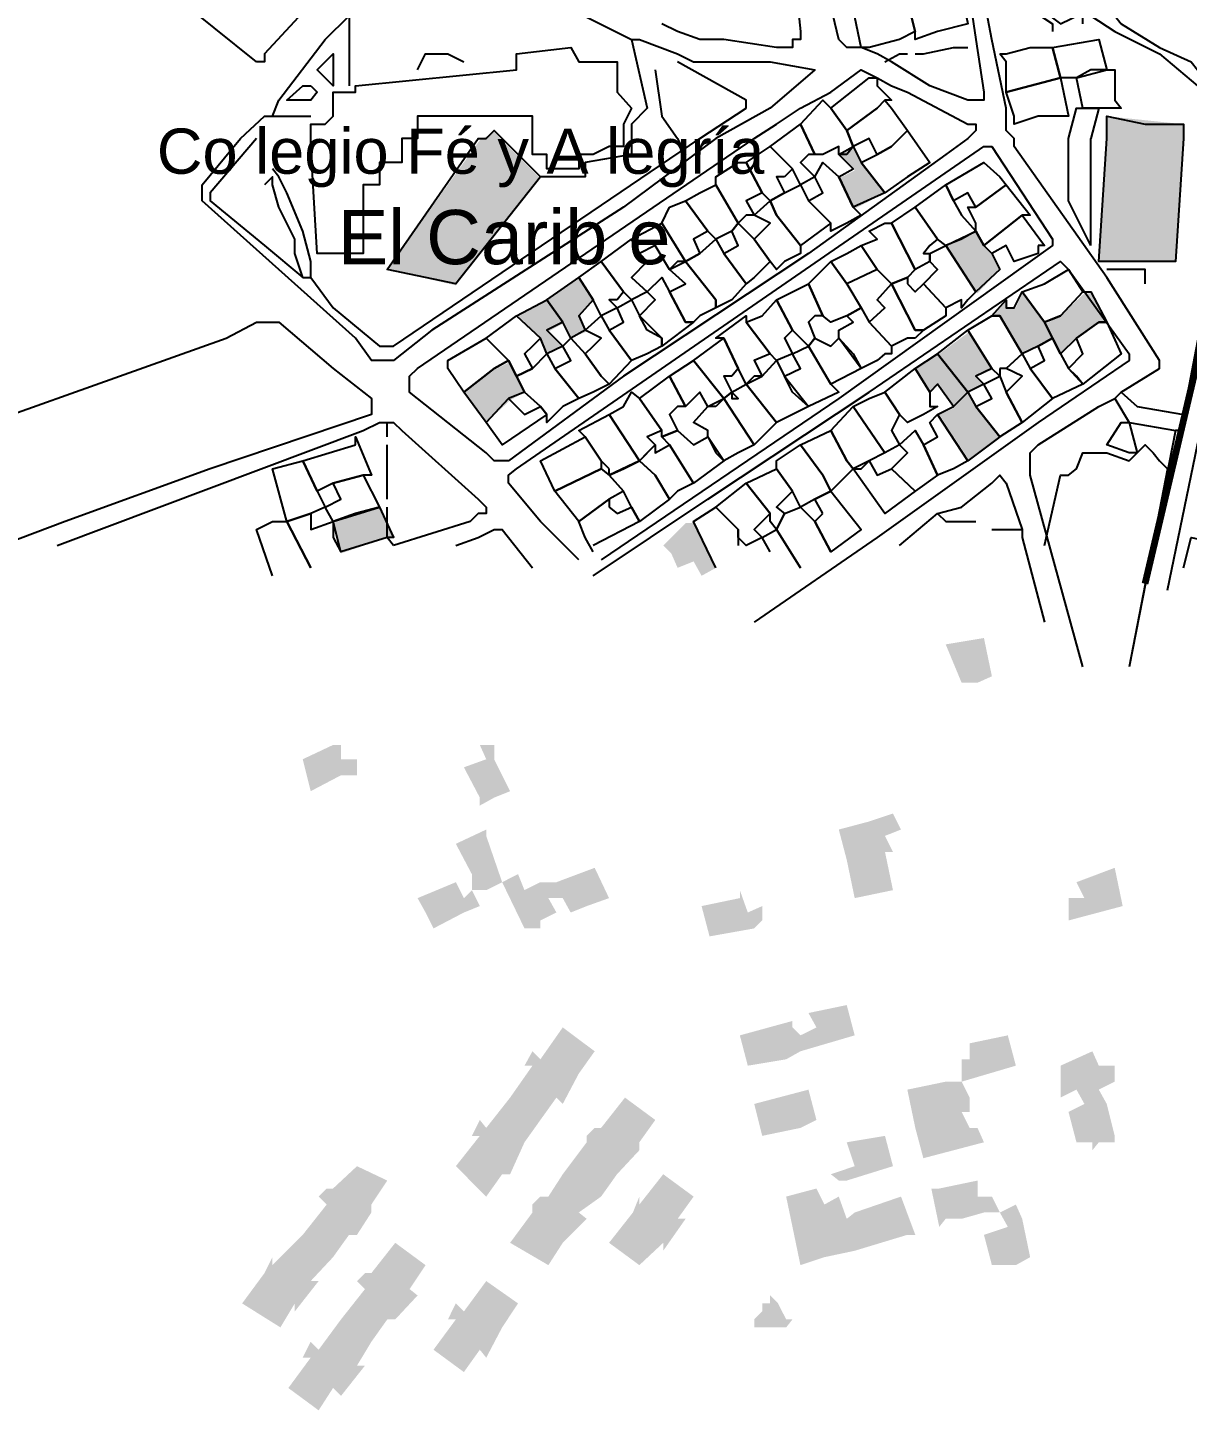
# Model space of a CAD drawing. Header units: millimetres. Extents: x -3588 to 75209, y -3737 to 38254.
# Drawn here: x 3410.2 to 3615.4, y 19873.6 to 20118.2 of the extents above; entities that cross this region are included whole.
import ezdxf

# ---------------------------------------------------------------- set-up
doc = ezdxf.new("R2010")
doc.units = ezdxf.units.MM
for name, color, linetype in [('H', 250, 'Continuous'), ('P', 253, 'Continuous'), ('T', 7, 'Continuous')]:
    doc.layers.add(name, color=color, linetype=linetype)

msp = doc.modelspace()

# ---------------------------------------------------------------- hatches: boundary and pattern name
at = {"layer": 'H', "linetype": 'Continuous'}
for points in [[(3601.145, 20102.531), (3614.7, 20101.123), (3614.7, 20098.29), (3613.291, 20076.845), (3599.736, 20076.845), (3601.145, 20098.29), (3601.145, 20102.531), (3601.145, 20102.531)], [(3490.207, 20098.29), (3492.751, 20099.715), (3494.16, 20098.29), (3500.929, 20091.521), (3485.966, 20072.604), (3473.835, 20075.437), (3490.207, 20098.29), (3490.207, 20098.29)], [(3557.951, 20094.338), (3561.903, 20088.976), (3556.542, 20086.16), (3553.726, 20091.521), (3556.542, 20092.929), (3553.726, 20095.762), (3556.542, 20097.17), (3557.951, 20094.338), (3557.951, 20094.338)], [(3579.412, 20079.39), (3580.82, 20077.966), (3582.228, 20075.437), (3578.275, 20071.196), (3572.642, 20079.39), (3578.275, 20082.207), (3579.412, 20079.39), (3579.412, 20079.39)], [(3510.532, 20070.076), (3507.715, 20067.243), (3509.123, 20064.427), (3506.291, 20063.29), (3504.882, 20065.835), (3502.338, 20070.076), (3507.715, 20074.013), (3510.532, 20070.076), (3510.532, 20070.076)], [(3504.882, 20065.835), (3502.338, 20064.427), (3504.882, 20061.882), (3502.338, 20060.474), (3500.929, 20063.29), (3496.976, 20067.243), (3502.338, 20070.076), (3504.882, 20065.835), (3504.882, 20065.835)], [(3586.181, 20071.196), (3590.422, 20065.835), (3591.83, 20063.29), (3589.014, 20061.882), (3586.181, 20060.474), (3582.228, 20067.243), (3580.82, 20067.243), (3583.636, 20070.076), (3583.636, 20068.652), (3585.061, 20068.652), (3586.181, 20071.196), (3586.181, 20071.196)], [(3595.783, 20063.29), (3592.967, 20060.474), (3591.83, 20063.29), (3590.422, 20065.835), (3592.967, 20067.243), (3597.192, 20071.196), (3598.6, 20071.196), (3601.145, 20065.835), (3599.736, 20065.835), (3595.783, 20063.29), (3595.783, 20063.29)], [(3579.412, 20055.112), (3576.867, 20053.688), (3571.506, 20060.474), (3576.867, 20064.427), (3580.82, 20057.641), (3578.275, 20056.521), (3579.412, 20055.112), (3579.412, 20055.112)], [(3571.506, 20060.474), (3576.867, 20053.688), (3574.05, 20050.871), (3571.506, 20055.112), (3570.097, 20053.688), (3567.265, 20057.641), (3571.506, 20060.474), (3571.506, 20060.474)], [(3487.39, 20053.688), (3492.751, 20057.641), (3495.568, 20059.065), (3496.976, 20056.521), (3498.113, 20053.688), (3495.568, 20052.28), (3491.343, 20048.327), (3487.39, 20053.688), (3487.39, 20053.688)], [(3578.275, 20050.871), (3582.228, 20045.51), (3576.867, 20041.557), (3571.506, 20049.751), (3574.05, 20050.871), (3576.867, 20053.688), (3578.275, 20050.871), (3578.275, 20050.871)], [(3472.427, 20033.363), (3475.243, 20028.002), (3473.835, 20028.002), (3465.641, 20025.185), (3464.233, 20030.547), (3472.427, 20033.363), (3472.427, 20033.363)], [(3522.662, 20026.594), (3526.615, 20030.547), (3528.04, 20030.547), (3531.993, 20022.641), (3529.448, 20021.233), (3528.04, 20023.777), (3525.207, 20022.641), (3524.087, 20025.185), (3522.662, 20026.594), (3522.662, 20026.594)], [(3580.82, 20003.452), (3578.275, 20002.316), (3575.459, 20002.316), (3572.642, 20009.102), (3579.412, 20010.222), (3580.82, 20003.452), (3580.82, 20003.452)], [(3468.474, 19988.777), (3468.474, 19985.944), (3465.641, 19985.944), (3460.28, 19983.128), (3458.872, 19988.777), (3464.233, 19991.306), (3465.641, 19991.306), (3465.641, 19988.777), (3468.474, 19988.777), (3468.474, 19988.777)], [(3490.207, 19981.991), (3487.39, 19987.353), (3491.343, 19988.777), (3490.207, 19991.306), (3492.751, 19991.306), (3492.751, 19988.777), (3494.16, 19985.944), (3495.568, 19983.128), (3492.751, 19981.991), (3490.207, 19980.583), (3490.207, 19981.991), (3490.207, 19981.991)], [(3564.736, 19976.342), (3561.903, 19975.222), (3563.312, 19972.389), (3561.903, 19972.389), (3555.134, 19970.981), (3553.726, 19976.342), (3559.087, 19977.766), (3563.312, 19979.175), (3564.736, 19976.342), (3564.736, 19976.342)], [(3491.343, 19965.62), (3488.798, 19965.62), (3488.798, 19968.452), (3485.966, 19973.814), (3491.343, 19976.342), (3491.343, 19975.222), (3494.16, 19967.028), (3491.343, 19965.62), (3491.343, 19965.62)], [(3563.312, 19965.62), (3556.542, 19964.211), (3555.134, 19970.981), (3561.903, 19972.389), (3563.312, 19965.62), (3563.312, 19965.62)], [(3510.532, 19969.573), (3513.076, 19964.211), (3509.123, 19962.803), (3506.291, 19961.667), (3504.882, 19964.211), (3502.338, 19964.211), (3500.929, 19967.028), (3503.762, 19967.028), (3510.532, 19969.573), (3510.532, 19969.573)], [(3603.961, 19962.803), (3594.375, 19960.258), (3594.375, 19962.803), (3594.375, 19964.211), (3597.192, 19964.211), (3595.783, 19967.028), (3602.553, 19969.573), (3603.961, 19962.803), (3603.961, 19962.803)], [(3485.966, 19967.028), (3487.39, 19964.211), (3488.798, 19965.62), (3490.207, 19962.803), (3487.39, 19961.667), (3482.013, 19958.85), (3480.605, 19961.667), (3479.196, 19964.211), (3485.966, 19967.028), (3485.966, 19967.028)], [(3496.976, 19968.452), (3498.113, 19965.62), (3500.929, 19967.028), (3502.338, 19964.211), (3503.762, 19961.667), (3500.929, 19960.258), (3500.929, 19958.85), (3498.113, 19958.85), (3494.16, 19967.028), (3496.976, 19968.452), (3496.976, 19968.452)], [(3529.448, 19962.803), (3536.217, 19964.211), (3536.217, 19965.62), (3537.626, 19961.667), (3540.17, 19962.803), (3540.17, 19960.258), (3538.762, 19958.85), (3530.856, 19957.442), (3529.448, 19962.803), (3529.448, 19962.803)], [(3556.542, 19939.934), (3546.94, 19937.117), (3546.94, 19939.934), (3549.773, 19941.342), (3548.364, 19943.887), (3555.134, 19945.295), (3556.542, 19939.934), (3556.542, 19939.934)], [(3546.94, 19939.934), (3546.94, 19937.117), (3544.411, 19935.693), (3537.626, 19934.572), (3536.217, 19939.934), (3545.532, 19942.478), (3545.532, 19941.342), (3546.94, 19939.934), (3546.94, 19939.934)], [(3495.568, 19928.923), (3499.521, 19934.572), (3498.113, 19934.572), (3499.521, 19937.117), (3500.929, 19935.693), (3504.882, 19941.342), (3510.532, 19937.117), (3507.715, 19933.164), (3504.882, 19927.803), (3503.762, 19928.923), (3500.929, 19924.97), (3495.568, 19928.923), (3495.568, 19928.923)], [(3585.061, 19934.572), (3575.459, 19931.74), (3575.459, 19935.693), (3576.867, 19935.693), (3576.867, 19938.525), (3583.636, 19939.934), (3585.061, 19934.572), (3585.061, 19934.572)], [(3602.553, 19934.572), (3602.553, 19931.74), (3599.736, 19930.331), (3595.783, 19930.331), (3592.967, 19928.923), (3592.967, 19931.74), (3592.967, 19934.572), (3598.6, 19937.117), (3599.736, 19934.572), (3602.553, 19934.572), (3602.553, 19934.572)], [(3549.773, 19924.97), (3546.94, 19923.562), (3540.17, 19922.154), (3538.762, 19927.803), (3548.364, 19930.331), (3549.773, 19924.97), (3549.773, 19924.97)], [(3576.867, 19928.923), (3576.867, 19926.379), (3575.459, 19926.379), (3567.265, 19923.562), (3565.856, 19930.331), (3572.642, 19931.74), (3574.05, 19931.74), (3575.459, 19931.74), (3576.867, 19928.923), (3576.867, 19928.923)], [(3594.375, 19926.379), (3597.192, 19927.803), (3595.783, 19930.331), (3599.736, 19930.331), (3601.145, 19927.803), (3602.553, 19922.154), (3602.553, 19921.017), (3599.736, 19921.017), (3598.6, 19919.609), (3598.6, 19921.017), (3595.783, 19921.017), (3594.375, 19926.379), (3594.375, 19926.379)], [(3500.929, 19924.97), (3498.113, 19921.017), (3495.568, 19915.368), (3494.16, 19915.368), (3491.343, 19911.415), (3485.966, 19916.792), (3490.207, 19922.154), (3488.798, 19922.154), (3490.207, 19924.97), (3491.343, 19923.562), (3495.568, 19928.923), (3500.929, 19924.97), (3500.929, 19924.97)], [(3511.668, 19911.415), (3504.882, 19915.368), (3509.123, 19921.017), (3509.123, 19922.154), (3510.532, 19923.562), (3511.668, 19923.562), (3515.893, 19928.923), (3521.254, 19924.97), (3518.437, 19921.017), (3518.437, 19919.609), (3514.484, 19915.368), (3511.668, 19911.415), (3511.668, 19911.415)], [(3578.275, 19923.562), (3579.412, 19921.017), (3568.689, 19918.201), (3567.265, 19923.562), (3575.459, 19926.379), (3576.867, 19923.562), (3578.275, 19923.562), (3578.275, 19923.562)], [(3563.312, 19916.792), (3555.134, 19914.248), (3553.726, 19914.248), (3552.317, 19915.368), (3556.542, 19916.792), (3555.134, 19921.017), (3561.903, 19922.154), (3563.312, 19916.792), (3563.312, 19916.792)], [(3473.835, 19914.248), (3471.018, 19910.007), (3471.018, 19908.598), (3468.474, 19904.646), (3467.065, 19904.646), (3464.233, 19900.693), (3458.872, 19904.646), (3463.113, 19910.007), (3461.688, 19911.415), (3463.113, 19912.839), (3464.233, 19912.839), (3468.474, 19916.792), (3473.835, 19914.248), (3473.835, 19914.248)], [(3511.668, 19911.415), (3507.715, 19908.598), (3509.123, 19907.478), (3504.882, 19903.237), (3502.338, 19899.284), (3495.568, 19903.237), (3499.521, 19908.598), (3499.521, 19910.007), (3500.929, 19911.415), (3502.338, 19911.415), (3504.882, 19915.368), (3511.668, 19911.415), (3511.668, 19911.415)], [(3528.04, 19911.415), (3525.207, 19907.478), (3526.615, 19907.478), (3522.662, 19901.829), (3522.662, 19903.237), (3518.437, 19899.284), (3513.076, 19903.237), (3517.301, 19908.598), (3518.437, 19911.415), (3518.437, 19910.007), (3522.662, 19915.368), (3528.04, 19911.415), (3528.04, 19911.415)], [(3571.506, 19906.054), (3570.097, 19912.839), (3571.506, 19912.839), (3578.275, 19914.248), (3578.275, 19911.415), (3580.82, 19911.415), (3582.228, 19908.598), (3579.412, 19908.598), (3575.459, 19907.478), (3572.642, 19907.478), (3571.506, 19906.054), (3571.506, 19906.054)], [(3553.726, 19911.415), (3555.134, 19907.478), (3545.532, 19906.054), (3544.411, 19911.415), (3549.773, 19912.839), (3551.181, 19910.007), (3553.726, 19911.415), (3553.726, 19911.415)], [(3565.856, 19904.646), (3556.542, 19901.829), (3555.134, 19907.478), (3556.542, 19908.598), (3564.736, 19911.415), (3567.265, 19904.646), (3565.856, 19904.646), (3565.856, 19904.646)], [(3586.181, 19907.478), (3587.589, 19900.693), (3585.061, 19899.284), (3580.82, 19899.284), (3579.412, 19904.646), (3583.636, 19906.054), (3582.228, 19908.598), (3585.061, 19910.007), (3586.181, 19907.478), (3586.181, 19907.478)], [(3556.542, 19901.829), (3551.181, 19900.693), (3546.94, 19899.284), (3545.532, 19906.054), (3555.134, 19907.478), (3556.542, 19901.829), (3556.542, 19901.829)], [(3464.233, 19900.693), (3460.28, 19896.468), (3461.688, 19896.468), (3457.463, 19891.09), (3457.463, 19892.515), (3454.919, 19888.274), (3448.149, 19892.515), (3452.102, 19897.876), (3453.51, 19900.693), (3453.51, 19899.284), (3458.872, 19904.646), (3464.233, 19900.693), (3464.233, 19900.693)], [(3480.605, 19899.284), (3477.788, 19895.043), (3479.196, 19893.923), (3475.243, 19889.682), (3473.835, 19889.682), (3471.018, 19885.729), (3465.641, 19889.682), (3469.882, 19895.043), (3468.474, 19896.468), (3469.882, 19897.876), (3471.018, 19897.876), (3475.243, 19903.237), (3480.605, 19899.284), (3480.605, 19899.284)], [(3491.343, 19896.468), (3496.976, 19892.515), (3494.16, 19888.274), (3491.343, 19882.912), (3490.207, 19884.321), (3487.39, 19880.368), (3482.013, 19884.321), (3485.966, 19889.682), (3484.557, 19889.682), (3485.966, 19892.515), (3487.39, 19891.09), (3491.343, 19896.468), (3491.343, 19896.468)], [(3538.762, 19888.274), (3538.762, 19889.682), (3540.17, 19891.09), (3540.17, 19892.515), (3541.579, 19892.515), (3541.579, 19893.923), (3542.987, 19892.515), (3544.411, 19889.682), (3545.532, 19889.682), (3544.411, 19888.274), (3538.762, 19888.274), (3538.762, 19888.274)], [(3471.018, 19885.729), (3468.474, 19881.504), (3469.882, 19881.504), (3465.641, 19876.143), (3464.233, 19877.551), (3461.688, 19873.598), (3456.327, 19877.551), (3460.28, 19882.912), (3458.872, 19882.912), (3460.28, 19885.729), (3461.688, 19884.321), (3465.641, 19889.682), (3471.018, 19885.729), (3471.018, 19885.729)]]:
    msp.add_hatch(color=256, dxfattribs=at).paths.add_polyline_path(points)

# ---------------------------------------------------------------- linework, layer by layer
at = {"layer": 'P', "const_width": 1.2}
for points in [[(3666.072, 20278.684), (3709.538, 20082.207), (3678.202, 20090.401), (3629.663, 20112.134), (3607.914, 20019.824)], [(3607.914, 20019.824), (3629.663, 20112.134), (3678.202, 20090.401), (3709.538, 20082.207), (3666.072, 20278.684)]]:
    msp.add_lwpolyline(points, dxfattribs=at)
at = {"layer": 'P'}
for points in [[(3576.579, 20105.348), (3569.809, 20107.893), (3563.04, 20112.134), (3560.495, 20113.542), (3557.678, 20114.662), (3556.254, 20114.662), (3555.134, 20114.662), (3553.726, 20116.087), (3549.485, 20133.867)], [(3545.532, 20131.05), (3546.94, 20117.495), (3546.94, 20116.087), (3545.532, 20116.087), (3545.532, 20114.662), (3544.123, 20114.662), (3542.715, 20114.662)], [(3596.904, 20005.149), (3587.589, 20039.013), (3587.589, 20040.149), (3587.589, 20042.966), (3589.014, 20044.374), (3599.736, 20051.16), (3602.553, 20052.568), (3603.689, 20053.688), (3610.459, 20057.929), (3610.459, 20059.337), (3601.145, 20074.013), (3584.773, 20097.17), (3584.773, 20098.579), (3583.364, 20099.987), (3583.364, 20103.94), (3580.82, 20116.087), (3578.003, 20131.05), (3578.003, 20132.458), (3579.412, 20132.458), (3582.228, 20131.05), (3580.82, 20128.217)], [(3578.003, 20131.05), (3579.412, 20131.05), (3579.412, 20129.626), (3579.412, 20127.097), (3579.412, 20125.673), (3587.589, 20121.448), (3591.542, 20118.903), (3591.542, 20117.495)], [(3465.641, 20128.217), (3452.102, 20113.542), (3452.102, 20112.134), (3450.694, 20112.134)], [(3580.82, 20128.217), (3580.82, 20125.673), (3587.589, 20122.856), (3592.967, 20118.903), (3598.328, 20121.448), (3602.553, 20120.312), (3603.689, 20118.903), (3610.459, 20114.662), (3616.108, 20112.134), (3617.228, 20110.725), (3622.878, 20106.772), (3625.422, 20103.94), (3625.422, 20102.531), (3624.014, 20098.579), (3614.7, 20049.751), (3614.7, 20046.919), (3613.291, 20046.919), (3605.097, 20005.149)], [(3450.694, 20112.134), (3435.73, 20124.264)], [(3571.218, 20117.495), (3567.265, 20116.087), (3567.265, 20117.495), (3565.856, 20122.856), (3575.459, 20124.264), (3575.459, 20125.673), (3575.459, 20124.264), (3576.579, 20118.903), (3571.218, 20117.495)], [(3576.579, 20125.673), (3578.003, 20116.087), (3579.412, 20106.772), (3579.412, 20105.348), (3578.003, 20105.348), (3576.579, 20105.348)], [(3506.291, 20121.448), (3517.029, 20116.087)], [(3559.087, 20114.662), (3557.678, 20114.662), (3556.254, 20121.448), (3557.678, 20121.448), (3565.856, 20122.856), (3567.265, 20117.495), (3564.448, 20116.087), (3559.087, 20114.662)], [(3517.029, 20116.087), (3518.437, 20116.087), (3525.207, 20113.542), (3528.04, 20112.134), (3530.568, 20112.134), (3534.809, 20112.134), (3541.579, 20112.134), (3549.485, 20110.725), (3541.579, 20103.94), (3531.993, 20098.579), (3515.605, 20086.448), (3481.741, 20064.699), (3474.955, 20059.337), (3472.427, 20059.337), (3471.018, 20059.337), (3468.186, 20063.29), (3454.631, 20075.437), (3441.091, 20087.568), (3441.091, 20090.401), (3447.861, 20098.579), (3452.102, 20102.531), (3453.51, 20102.531), (3454.631, 20105.348), (3462.824, 20116.087), (3467.065, 20120.312)], [(3467.065, 20120.312), (3467.065, 20113.542), (3467.065, 20107.893)], [(3542.715, 20114.662), (3533.401, 20116.087), (3529.16, 20116.087), (3525.207, 20117.495), (3522.39, 20118.903)], [(3596.904, 20118.903), (3596.904, 20120.312), (3598.328, 20120.312), (3602.553, 20117.495), (3610.459, 20113.542), (3617.228, 20107.893), (3622.878, 20103.94), (3625.422, 20102.531)], [(3517.029, 20116.087), (3519.846, 20103.94), (3517.029, 20101.123), (3517.029, 20098.579)], [(3598.328, 20110.725), (3595.783, 20109.301), (3592.967, 20109.301), (3591.542, 20114.662), (3599.736, 20116.087), (3601.145, 20110.725), (3598.328, 20110.725)], [(3460.28, 20097.17), (3460.28, 20101.123), (3462.824, 20101.123), (3464.233, 20102.531), (3464.233, 20106.772), (3468.186, 20106.772), (3468.186, 20107.893), (3496.704, 20110.725), (3496.704, 20113.542), (3506.291, 20114.662), (3507.715, 20112.134), (3514.484, 20112.134), (3514.484, 20106.772), (3517.029, 20103.94), (3515.605, 20101.123), (3515.605, 20098.579), (3515.605, 20097.17), (3513.076, 20097.17), (3510.243, 20095.762), (3507.715, 20095.762), (3507.715, 20093.217), (3502.066, 20093.217), (3502.066, 20095.762), (3499.521, 20095.762), (3499.521, 20098.579), (3499.521, 20102.531), (3491.343, 20102.531), (3479.196, 20102.531), (3479.196, 20098.579), (3476.38, 20098.579), (3476.38, 20094.338), (3472.427, 20094.338), (3472.427, 20090.401), (3469.594, 20090.401), (3469.594, 20078.254), (3461.416, 20078.254), (3460.28, 20097.17)], [(3462.824, 20112.134), (3464.233, 20113.542), (3464.233, 20107.893), (3461.416, 20110.725), (3462.824, 20112.134)], [(3479.196, 20110.725), (3480.605, 20113.542), (3484.557, 20113.542), (3487.39, 20112.134)], [(3561.903, 20112.134), (3564.448, 20113.542), (3565.856, 20113.542)], [(3567.265, 20113.542), (3568.689, 20113.542), (3574.05, 20114.662), (3575.459, 20114.662), (3576.579, 20114.662)], [(3582.228, 20113.542), (3583.364, 20113.542), (3587.589, 20114.662), (3591.542, 20114.662), (3592.967, 20109.301), (3583.364, 20106.772), (3583.364, 20112.134), (3582.228, 20113.542)], [(3529.16, 20098.579), (3537.354, 20103.94), (3537.354, 20105.348), (3525.207, 20112.134)], [(3563.04, 20107.893), (3565.856, 20106.772), (3576.579, 20101.123), (3578.003, 20101.123), (3578.003, 20099.987), (3576.579, 20098.579), (3572.642, 20095.762), (3548.364, 20078.254), (3515.605, 20056.521), (3495.28, 20041.557), (3492.751, 20041.557), (3491.343, 20042.966), (3477.788, 20053.688), (3477.788, 20055.112), (3477.788, 20056.521), (3479.196, 20057.929), (3538.762, 20098.579), (3542.715, 20101.123), (3546.94, 20103.94), (3552.317, 20106.772), (3557.678, 20110.725), (3560.495, 20109.301), (3563.04, 20107.893)], [(3521.254, 20110.725), (3522.39, 20102.531), (3525.207, 20098.579)], [(3560.495, 20109.301), (3560.495, 20107.893), (3563.04, 20105.348), (3561.903, 20105.348), (3560.495, 20103.94), (3555.134, 20099.987), (3552.317, 20103.94), (3559.087, 20109.301), (3560.495, 20109.301)], [(3589.014, 20102.531), (3584.773, 20101.123), (3584.773, 20102.531), (3583.364, 20106.772), (3592.967, 20109.301), (3594.375, 20102.531), (3589.014, 20102.531)], [(3602.553, 20103.94), (3596.904, 20103.94), (3595.783, 20109.301), (3601.145, 20110.725), (3602.553, 20110.725), (3602.553, 20105.348), (3603.689, 20103.94), (3602.553, 20103.94)], [(3460.28, 20107.893), (3461.416, 20106.772), (3460.28, 20105.348), (3456.055, 20105.348), (3458.872, 20107.893), (3460.28, 20107.893)], [(3555.134, 20095.762), (3553.726, 20095.762), (3553.726, 20097.17), (3550.893, 20095.762), (3549.485, 20095.762), (3546.94, 20101.123), (3550.893, 20105.348), (3552.317, 20103.94), (3555.134, 20099.987), (3556.254, 20097.17), (3555.134, 20095.762)], [(3564.448, 20098.579), (3563.04, 20097.17), (3560.495, 20095.762), (3559.087, 20098.579), (3556.254, 20097.17), (3555.134, 20099.987), (3560.495, 20103.94), (3561.903, 20105.348), (3563.04, 20103.94), (3565.856, 20099.987), (3564.448, 20098.579)], [(3594.375, 20098.579), (3595.783, 20103.94), (3599.736, 20103.94), (3598.328, 20098.579)], [(3453.51, 20102.531), (3460.28, 20102.531)], [(3607.914, 20101.123), (3614.7, 20101.123), (3614.7, 20098.579), (3613.291, 20076.845), (3599.736, 20076.845), (3601.145, 20098.579), (3601.145, 20102.531), (3607.914, 20101.123)], [(3491.343, 20098.579), (3492.751, 20099.987), (3494.16, 20098.579), (3500.929, 20091.809), (3485.966, 20072.893), (3473.835, 20075.437), (3489.919, 20098.579), (3491.343, 20098.579)], [(3548.364, 20095.762), (3546.94, 20094.338), (3549.485, 20091.809), (3546.94, 20090.401), (3545.532, 20093.217), (3541.579, 20097.17), (3546.94, 20101.123), (3549.485, 20095.762), (3548.364, 20095.762)], [(3565.856, 20091.809), (3561.903, 20088.976), (3557.678, 20094.338), (3560.495, 20095.762), (3563.04, 20097.17), (3565.856, 20099.987), (3569.809, 20094.338), (3565.856, 20091.809)], [(3611.867, 20018.688), (3617.228, 20044.374), (3628.239, 20095.762), (3628.239, 20098.579), (3629.663, 20099.987)], [(3450.694, 20098.579), (3442.5, 20088.976), (3442.5, 20087.568), (3452.102, 20079.662), (3458.872, 20074.013)], [(3460.28, 20074.013), (3464.233, 20068.652), (3472.427, 20061.882), (3474.955, 20061.882), (3529.16, 20098.579)], [(3507.715, 20024.049), (3500.929, 20030.835), (3495.28, 20037.604), (3495.28, 20039.013), (3496.704, 20040.149), (3579.412, 20097.17), (3580.82, 20097.17), (3591.542, 20080.798), (3591.542, 20079.662), (3553.726, 20052.568), (3511.668, 20024.049)], [(3517.029, 20098.579), (3517.029, 20095.762), (3508.835, 20094.338), (3508.835, 20091.809), (3500.929, 20091.809)], [(3525.207, 20098.579), (3526.615, 20095.762)], [(3544.123, 20091.809), (3542.715, 20091.809), (3544.123, 20088.976), (3541.579, 20087.568), (3540.17, 20088.976), (3537.354, 20094.338), (3541.579, 20097.17), (3545.532, 20093.217), (3544.123, 20091.809)], [(3557.678, 20094.338), (3561.903, 20088.976), (3556.254, 20086.448), (3553.726, 20091.809), (3556.254, 20093.217), (3553.726, 20095.762), (3556.254, 20097.17), (3557.678, 20094.338), (3557.678, 20094.338)], [(3598.328, 20079.662), (3594.375, 20087.568), (3594.375, 20098.579)], [(3598.328, 20079.662), (3598.328, 20098.579)], [(3537.354, 20085.023), (3535.929, 20083.615), (3531.993, 20090.401), (3531.993, 20091.809), (3535.929, 20094.338), (3537.354, 20094.338), (3540.17, 20088.976), (3537.354, 20087.568), (3538.762, 20085.023), (3537.354, 20085.023)], [(3555.134, 20083.615), (3552.317, 20082.207), (3552.317, 20083.615), (3548.364, 20087.568), (3550.893, 20088.976), (3549.485, 20091.809), (3550.893, 20094.338), (3553.726, 20091.809), (3556.254, 20086.448), (3557.678, 20085.023), (3555.134, 20083.615)], [(3583.364, 20090.401), (3578.003, 20086.448), (3576.579, 20088.976), (3574.05, 20087.568), (3572.642, 20090.401), (3579.412, 20094.338), (3582.228, 20091.809), (3583.364, 20090.401)], [(3458.872, 20074.013), (3457.463, 20078.254), (3457.463, 20080.798), (3454.631, 20086.448), (3453.51, 20090.401), (3453.51, 20091.809), (3452.102, 20090.401)], [(3460.28, 20074.013), (3460.28, 20076.845), (3458.872, 20082.207), (3456.055, 20088.976), (3454.631, 20091.809), (3453.51, 20093.217)], [(3529.16, 20088.976), (3531.993, 20090.401), (3535.929, 20083.615), (3534.809, 20082.207), (3531.993, 20080.798), (3530.568, 20082.207), (3526.615, 20087.568), (3529.16, 20088.976)], [(3548.364, 20087.568), (3552.317, 20083.615), (3546.94, 20079.662), (3542.715, 20085.023), (3541.579, 20087.568), (3544.123, 20088.976), (3546.94, 20090.401), (3548.364, 20087.568)], [(3575.459, 20080.798), (3572.642, 20079.662), (3571.218, 20080.798), (3567.265, 20086.448), (3572.642, 20090.401), (3574.05, 20087.568), (3575.459, 20085.023), (3578.003, 20082.207), (3575.459, 20080.798)], [(3586.181, 20085.023), (3579.412, 20079.662), (3578.003, 20082.207), (3578.003, 20083.615), (3576.579, 20086.448), (3578.003, 20086.448), (3583.364, 20090.401), (3587.589, 20085.023), (3586.181, 20085.023)], [(3523.799, 20086.448), (3526.615, 20087.568), (3530.568, 20082.207), (3528.04, 20080.798), (3529.16, 20078.254), (3526.615, 20076.845), (3522.39, 20083.615), (3523.799, 20086.448)], [(3544.123, 20076.845), (3542.715, 20075.437), (3541.579, 20076.845), (3538.762, 20080.798), (3541.579, 20083.615), (3538.762, 20085.023), (3541.579, 20087.568), (3542.715, 20085.023), (3546.94, 20079.662), (3546.94, 20078.254), (3544.123, 20076.845)], [(3569.809, 20079.662), (3568.689, 20078.254), (3569.809, 20078.254), (3569.809, 20076.845), (3567.265, 20075.437), (3563.04, 20083.615), (3567.265, 20086.448), (3571.218, 20080.798), (3569.809, 20079.662)], [(3589.014, 20079.662), (3589.014, 20078.254), (3584.773, 20076.845), (3583.364, 20079.662), (3580.82, 20078.254), (3579.412, 20079.662), (3586.181, 20085.023), (3590.134, 20079.662), (3589.014, 20079.662)], [(3525.207, 20076.845), (3523.799, 20075.437), (3521.254, 20079.662), (3518.437, 20078.254), (3517.029, 20080.798), (3522.39, 20083.615), (3526.615, 20076.845), (3525.207, 20076.845)], [(3538.762, 20074.013), (3537.354, 20072.893), (3533.401, 20078.254), (3535.929, 20079.662), (3534.809, 20082.207), (3535.929, 20083.615), (3538.762, 20080.798), (3541.579, 20076.845), (3538.762, 20074.013)], [(3565.856, 20074.013), (3563.04, 20072.893), (3560.495, 20075.437), (3557.678, 20079.662), (3560.495, 20080.798), (3559.087, 20082.207), (3561.903, 20083.615), (3563.04, 20083.615), (3567.265, 20075.437), (3565.856, 20074.013)], [(3579.412, 20079.662), (3580.82, 20078.254), (3582.228, 20075.437), (3578.003, 20071.484), (3572.642, 20079.662), (3578.003, 20082.207), (3579.412, 20079.662), (3579.412, 20079.662)], [(3518.437, 20078.254), (3519.846, 20076.845), (3517.029, 20074.013), (3519.846, 20071.484), (3517.029, 20070.076), (3515.605, 20071.484), (3511.668, 20076.845), (3517.029, 20080.798), (3518.437, 20078.254)], [(3534.809, 20070.076), (3531.993, 20068.652), (3531.993, 20070.076), (3526.615, 20076.845), (3529.16, 20078.254), (3531.993, 20080.798), (3533.401, 20078.254), (3537.354, 20072.893), (3534.809, 20070.076)], [(3555.134, 20078.254), (3557.678, 20079.662), (3560.495, 20075.437), (3555.134, 20072.893), (3552.317, 20076.845), (3555.134, 20078.254)], [(3576.579, 20070.076), (3575.459, 20068.652), (3575.459, 20070.076), (3572.642, 20068.652), (3568.689, 20072.893), (3571.218, 20075.437), (3569.809, 20076.845), (3569.809, 20078.254), (3572.642, 20079.662), (3578.003, 20071.484), (3576.579, 20070.076)], [(3514.484, 20070.076), (3513.076, 20070.076), (3514.484, 20068.652), (3511.668, 20067.243), (3510.243, 20070.076), (3507.715, 20074.013), (3511.668, 20076.845), (3515.605, 20071.484), (3514.484, 20070.076)], [(3510.243, 20021.233), (3530.568, 20034.788), (3559.087, 20053.688), (3592.967, 20076.845), (3594.375, 20075.437), (3605.097, 20060.474), (3605.097, 20059.337), (3589.014, 20048.327), (3560.495, 20028.002), (3538.762, 20013.039)], [(3529.16, 20067.243), (3528.04, 20066.123), (3526.615, 20066.123), (3523.799, 20071.484), (3526.615, 20072.893), (3523.799, 20075.437), (3526.615, 20076.845), (3531.993, 20070.076), (3531.993, 20068.652), (3529.16, 20067.243)], [(3555.134, 20072.893), (3557.678, 20068.652), (3555.134, 20067.243), (3552.317, 20066.123), (3550.893, 20067.243), (3548.364, 20072.893), (3552.317, 20076.845), (3555.134, 20072.893)], [(3590.134, 20072.893), (3594.375, 20075.437), (3596.904, 20071.484), (3592.967, 20067.243), (3590.134, 20066.123), (3586.181, 20071.484), (3590.134, 20072.893)], [(3607.914, 20072.893), (3607.914, 20075.437), (3601.145, 20075.437)], [(3458.872, 20074.013), (3460.28, 20074.013)], [(3510.243, 20070.076), (3507.715, 20067.243), (3508.835, 20064.699), (3506.291, 20063.29), (3504.882, 20066.123), (3502.066, 20070.076), (3507.715, 20074.013), (3510.243, 20070.076), (3510.243, 20070.076)], [(3519.846, 20064.699), (3518.437, 20067.243), (3521.254, 20070.076), (3519.846, 20071.484), (3522.39, 20074.013), (3523.799, 20071.484), (3526.615, 20066.123), (3528.04, 20066.123), (3522.39, 20061.882), (3522.39, 20063.29), (3519.846, 20064.699)], [(3549.485, 20067.243), (3548.364, 20066.123), (3549.485, 20063.29), (3548.364, 20061.882), (3545.532, 20064.699), (3542.715, 20070.076), (3548.364, 20072.893), (3550.893, 20067.243), (3549.485, 20067.243)], [(3567.265, 20063.29), (3565.856, 20063.29), (3563.04, 20061.882), (3559.087, 20066.123), (3561.903, 20068.652), (3560.495, 20070.076), (3563.04, 20072.893), (3567.265, 20064.699), (3568.689, 20064.699), (3567.265, 20063.29)], [(3565.856, 20072.893), (3567.265, 20071.484), (3568.689, 20072.893), (3572.642, 20068.652), (3572.642, 20067.243), (3568.689, 20064.699), (3567.265, 20064.699), (3563.04, 20072.893), (3565.856, 20074.013), (3565.856, 20072.893)], [(3504.882, 20066.123), (3502.066, 20064.699), (3504.882, 20061.882), (3502.066, 20060.474), (3500.929, 20063.29), (3496.704, 20067.243), (3502.066, 20070.076), (3504.882, 20066.123), (3504.882, 20066.123)], [(3519.846, 20060.474), (3517.029, 20059.337), (3513.076, 20064.699), (3515.605, 20066.123), (3514.484, 20068.652), (3517.029, 20070.076), (3518.437, 20067.243), (3522.39, 20063.29), (3522.39, 20061.882), (3519.846, 20060.474)], [(3540.17, 20067.243), (3542.715, 20070.076), (3545.532, 20064.699), (3544.123, 20063.29), (3545.532, 20060.474), (3542.715, 20059.337), (3541.579, 20060.474), (3537.354, 20066.123), (3540.17, 20067.243)], [(3586.181, 20071.484), (3590.134, 20066.123), (3591.542, 20063.29), (3589.014, 20061.882), (3586.181, 20060.474), (3582.228, 20067.243), (3580.82, 20067.243), (3583.364, 20070.076), (3583.364, 20068.652), (3584.773, 20068.652), (3586.181, 20071.484), (3586.181, 20071.484)], [(3595.783, 20063.29), (3592.967, 20060.474), (3591.542, 20063.29), (3590.134, 20066.123), (3592.967, 20067.243), (3596.904, 20071.484), (3598.328, 20071.484), (3601.145, 20066.123), (3599.736, 20066.123), (3595.783, 20063.29), (3595.783, 20063.29)], [(3499.521, 20061.882), (3498.113, 20060.474), (3499.521, 20057.929), (3496.704, 20056.521), (3495.28, 20059.337), (3491.343, 20063.29), (3496.704, 20067.243), (3500.929, 20063.29), (3499.521, 20061.882)], [(3510.243, 20061.882), (3511.668, 20063.29), (3508.835, 20064.699), (3511.668, 20067.243), (3513.076, 20064.699), (3517.029, 20059.337), (3513.076, 20055.112), (3511.668, 20056.521), (3508.835, 20060.474), (3510.243, 20061.882)], [(3538.762, 20056.521), (3537.354, 20055.112), (3535.929, 20057.929), (3533.401, 20063.29), (3531.993, 20063.29), (3537.354, 20067.243), (3537.354, 20066.123), (3541.579, 20060.474), (3538.762, 20059.337), (3540.17, 20056.521), (3538.762, 20056.521)], [(3561.903, 20060.474), (3560.495, 20059.337), (3557.678, 20057.929), (3553.726, 20063.29), (3553.726, 20064.699), (3556.254, 20066.123), (3555.134, 20067.243), (3557.678, 20068.652), (3559.087, 20066.123), (3563.04, 20061.882), (3563.04, 20060.474), (3561.903, 20060.474)], [(3582.228, 20057.929), (3582.228, 20056.521), (3580.82, 20057.929), (3576.579, 20064.699), (3580.82, 20067.243), (3582.228, 20067.243), (3586.181, 20060.474), (3583.364, 20057.929), (3582.228, 20057.929)], [(3389.719, 20022.641), (3384.342, 20040.149), (3384.342, 20041.557), (3445.316, 20063.29), (3450.694, 20066.123), (3452.102, 20066.123), (3453.51, 20066.123), (3454.631, 20066.123), (3464.233, 20057.929), (3471.018, 20052.568), (3471.018, 20051.16), (3471.018, 20049.751), (3442.5, 20040.149), (3416.814, 20030.835), (3395.081, 20022.641)], [(3579.412, 20055.112), (3576.579, 20053.688), (3571.218, 20060.474), (3576.579, 20064.699), (3580.82, 20057.929), (3578.003, 20056.521), (3579.412, 20055.112), (3579.412, 20055.112)], [(3595.783, 20056.521), (3594.375, 20057.929), (3596.904, 20060.474), (3595.783, 20063.29), (3599.736, 20066.123), (3601.145, 20066.123), (3603.689, 20060.474), (3596.904, 20055.112), (3595.783, 20056.521)], [(3487.39, 20053.688), (3484.557, 20057.929), (3484.557, 20059.337), (3491.343, 20063.29), (3495.28, 20059.337), (3492.751, 20057.929), (3487.39, 20053.688)], [(3510.243, 20053.688), (3507.715, 20052.568), (3503.474, 20057.929), (3506.291, 20059.337), (3504.882, 20061.882), (3506.291, 20063.29), (3508.835, 20060.474), (3511.668, 20056.521), (3513.076, 20055.112), (3510.243, 20053.688)], [(3534.809, 20056.521), (3533.401, 20056.521), (3534.809, 20053.688), (3533.401, 20052.568), (3528.04, 20059.337), (3533.401, 20063.29), (3535.929, 20057.929), (3534.809, 20056.521)], [(3556.254, 20060.474), (3557.678, 20057.929), (3552.317, 20055.112), (3548.364, 20061.882), (3549.485, 20063.29), (3552.317, 20061.882), (3553.726, 20063.29), (3556.254, 20060.474)], [(3592.967, 20060.474), (3594.375, 20057.929), (3596.904, 20055.112), (3591.542, 20052.568), (3587.589, 20057.929), (3590.134, 20059.337), (3589.014, 20061.882), (3591.542, 20063.29), (3592.967, 20060.474)], [(3504.882, 20051.16), (3502.066, 20048.327), (3502.066, 20049.751), (3500.929, 20051.16), (3498.113, 20053.688), (3496.704, 20056.521), (3499.521, 20057.929), (3502.066, 20060.474), (3503.474, 20057.929), (3507.715, 20052.568), (3504.882, 20051.16)], [(3545.532, 20053.688), (3544.123, 20056.521), (3546.94, 20057.929), (3545.532, 20060.474), (3548.364, 20061.882), (3552.317, 20055.112), (3553.726, 20053.688), (3548.364, 20051.16), (3545.532, 20053.688)], [(3571.218, 20060.474), (3576.579, 20053.688), (3574.05, 20051.16), (3571.218, 20055.112), (3569.809, 20053.688), (3567.265, 20057.929), (3571.218, 20060.474), (3571.218, 20060.474)], [(3587.589, 20057.929), (3591.542, 20052.568), (3586.181, 20048.327), (3583.364, 20053.688), (3586.181, 20056.521), (3583.364, 20057.929), (3586.181, 20060.474), (3587.589, 20057.929)], [(3487.39, 20053.688), (3492.751, 20057.929), (3495.28, 20059.337), (3496.704, 20056.521), (3498.113, 20053.688), (3495.28, 20052.568), (3491.343, 20048.327), (3487.39, 20053.688), (3487.39, 20053.688)], [(3531.993, 20051.16), (3530.568, 20051.16), (3529.16, 20053.688), (3526.615, 20051.16), (3523.799, 20056.521), (3528.04, 20059.337), (3533.401, 20052.568), (3531.993, 20051.16)], [(3544.123, 20056.521), (3548.364, 20051.16), (3542.715, 20048.327), (3537.354, 20055.112), (3540.17, 20056.521), (3542.715, 20059.337), (3544.123, 20056.521)], [(3568.689, 20049.751), (3565.856, 20048.327), (3564.448, 20049.751), (3561.903, 20053.688), (3567.265, 20057.929), (3569.809, 20053.688), (3569.809, 20051.16), (3571.218, 20051.16), (3568.689, 20049.751)], [(3525.207, 20051.16), (3523.799, 20049.751), (3525.207, 20046.919), (3522.39, 20045.798), (3522.39, 20046.919), (3518.437, 20052.568), (3523.799, 20056.521), (3526.615, 20051.16), (3525.207, 20051.16)], [(3540.17, 20045.798), (3538.762, 20044.374), (3533.401, 20052.568), (3534.809, 20053.688), (3534.809, 20052.568), (3535.929, 20052.568), (3534.809, 20053.688), (3537.354, 20055.112), (3542.715, 20048.327), (3540.17, 20045.798)], [(3583.364, 20053.688), (3586.181, 20048.327), (3582.228, 20045.798), (3578.003, 20051.16), (3580.82, 20052.568), (3579.412, 20055.112), (3582.228, 20056.521), (3583.364, 20053.688)], [(3500.929, 20051.16), (3502.066, 20049.751), (3494.16, 20044.374), (3491.343, 20048.327), (3495.28, 20052.568), (3498.113, 20049.751), (3500.929, 20051.16)], [(3519.846, 20042.966), (3518.437, 20041.557), (3513.076, 20049.751), (3515.605, 20051.16), (3517.029, 20053.688), (3518.437, 20052.568), (3522.39, 20046.919), (3519.846, 20045.798), (3521.254, 20044.374), (3519.846, 20042.966)], [(3535.929, 20042.966), (3533.401, 20041.557), (3530.568, 20045.798), (3530.568, 20046.919), (3528.04, 20048.327), (3530.568, 20051.16), (3533.401, 20052.568), (3538.762, 20044.374), (3535.929, 20042.966)], [(3559.087, 20052.568), (3561.903, 20053.688), (3564.448, 20049.751), (3563.04, 20046.919), (3564.448, 20044.374), (3561.903, 20042.966), (3556.254, 20051.16), (3559.087, 20052.568)], [(3578.003, 20051.16), (3582.228, 20045.798), (3576.579, 20041.557), (3571.218, 20049.751), (3574.05, 20051.16), (3576.579, 20053.688), (3578.003, 20051.16), (3578.003, 20051.16)], [(3602.553, 20052.568), (3605.097, 20048.327), (3613.291, 20046.919)], [(3603.689, 20053.688), (3606.506, 20051.16), (3614.7, 20049.751)], [(3559.087, 20041.557), (3556.254, 20040.149), (3555.134, 20041.557), (3552.317, 20046.919), (3556.254, 20051.16), (3561.903, 20042.966), (3559.087, 20041.557)], [(3415.405, 20026.594), (3469.594, 20046.919), (3472.427, 20048.327), (3473.835, 20048.327), (3474.955, 20048.327), (3476.38, 20046.919), (3489.919, 20034.788), (3491.343, 20033.363), (3491.343, 20032.243), (3489.919, 20032.243), (3488.51, 20030.835), (3474.955, 20026.594)], [(3473.835, 20045.798), (3473.835, 20048.327)], [(3513.076, 20040.149), (3511.668, 20041.557), (3508.835, 20045.798), (3507.715, 20046.919), (3513.076, 20049.751), (3518.437, 20041.557), (3513.076, 20039.013), (3513.076, 20040.149)], [(3574.05, 20040.149), (3571.218, 20039.013), (3568.689, 20044.374), (3571.218, 20045.798), (3569.809, 20048.327), (3571.218, 20049.751), (3576.579, 20041.557), (3574.05, 20040.149)], [(3606.506, 20042.966), (3605.097, 20042.966), (3601.145, 20044.374), (3603.689, 20048.327), (3605.097, 20048.327), (3606.506, 20042.966)], [(3468.186, 20044.374), (3468.186, 20045.798), (3471.018, 20039.013), (3469.594, 20039.013), (3464.233, 20037.604), (3461.416, 20036.196), (3458.872, 20041.557), (3468.186, 20044.374)], [(3511.668, 20041.557), (3511.668, 20040.149), (3503.474, 20036.196), (3500.929, 20041.557), (3508.835, 20045.798), (3511.668, 20041.557)], [(3531.993, 20042.966), (3533.401, 20041.557), (3528.04, 20037.604), (3523.799, 20044.374), (3522.39, 20045.798), (3525.207, 20046.919), (3528.04, 20044.374), (3530.568, 20045.798), (3531.993, 20042.966)], [(3555.134, 20039.013), (3552.317, 20036.196), (3550.893, 20039.013), (3546.94, 20044.374), (3552.317, 20046.919), (3555.134, 20041.557), (3556.254, 20040.149), (3555.134, 20039.013)], [(3568.689, 20044.374), (3571.218, 20039.013), (3567.265, 20036.196), (3563.04, 20040.149), (3565.856, 20042.966), (3564.448, 20044.374), (3567.265, 20046.919), (3568.689, 20044.374)], [(3473.835, 20034.788), (3473.835, 20036.196), (3473.835, 20041.557), (3473.835, 20044.374)], [(3525.207, 20036.196), (3523.799, 20034.788), (3521.254, 20039.013), (3518.437, 20041.557), (3521.254, 20044.374), (3521.254, 20042.966), (3523.799, 20044.374), (3528.04, 20037.604), (3525.207, 20036.196)], [(3549.485, 20034.788), (3546.94, 20033.363), (3545.532, 20036.196), (3542.715, 20040.149), (3542.715, 20041.557), (3546.94, 20044.374), (3550.893, 20039.013), (3552.317, 20036.196), (3549.485, 20034.788)], [(3590.134, 20026.594), (3592.967, 20039.013), (3594.375, 20039.013), (3595.783, 20040.149), (3596.904, 20042.966), (3601.145, 20042.966), (3605.097, 20041.557), (3606.506, 20042.966), (3607.914, 20044.374), (3609.338, 20042.966), (3610.459, 20041.557)], [(3461.416, 20036.196), (3462.824, 20033.363), (3460.28, 20032.243), (3456.055, 20030.835), (3453.51, 20040.149), (3458.872, 20041.557), (3461.416, 20036.196)], [(3511.668, 20040.149), (3513.076, 20039.013), (3515.605, 20036.196), (3513.076, 20034.788), (3507.715, 20030.835), (3503.474, 20036.196), (3511.668, 20040.149)], [(3515.605, 20040.149), (3518.437, 20041.557), (3521.254, 20039.013), (3523.799, 20034.788), (3518.437, 20030.835), (3517.029, 20033.363), (3515.605, 20036.196), (3513.076, 20039.013), (3515.605, 20040.149)], [(3544.123, 20034.788), (3542.715, 20033.363), (3544.123, 20032.243), (3542.715, 20029.426), (3541.579, 20030.835), (3541.579, 20032.243), (3537.354, 20037.604), (3542.715, 20040.149), (3545.532, 20036.196), (3544.123, 20034.788)], [(3557.678, 20040.149), (3559.087, 20041.557), (3560.495, 20039.013), (3563.04, 20040.149), (3567.265, 20036.196), (3561.903, 20032.243), (3556.254, 20040.149), (3557.678, 20040.149)], [(3610.459, 20041.557), (3611.867, 20040.149), (3605.097, 20005.149)], [(3468.186, 20032.243), (3464.233, 20030.835), (3462.824, 20033.363), (3465.641, 20034.788), (3464.233, 20037.604), (3469.594, 20039.013), (3472.427, 20033.363), (3468.186, 20032.243)], [(3564.448, 20026.594), (3571.218, 20032.243), (3575.459, 20033.363), (3580.82, 20037.604), (3582.228, 20039.013), (3583.364, 20037.604), (3586.181, 20029.426), (3586.181, 20028.002), (3590.134, 20013.039)], [(3540.17, 20030.835), (3538.762, 20029.426), (3540.17, 20028.002), (3537.354, 20026.594), (3535.929, 20028.002), (3535.929, 20029.426), (3531.993, 20033.363), (3537.354, 20037.604), (3541.579, 20032.243), (3540.17, 20030.835)], [(3550.893, 20032.243), (3549.485, 20034.788), (3552.317, 20036.196), (3557.678, 20029.426), (3552.317, 20025.474), (3549.485, 20030.835), (3550.893, 20032.243)], [(3472.427, 20033.363), (3474.955, 20028.002), (3473.835, 20028.002), (3465.641, 20025.474), (3464.233, 20030.835), (3472.427, 20033.363), (3472.427, 20033.363)], [(3474.955, 20026.594), (3473.835, 20028.002), (3473.835, 20033.363)], [(3510.243, 20025.474), (3508.835, 20028.002), (3507.715, 20030.835), (3513.076, 20034.788), (3513.076, 20033.363)], [(3513.076, 20033.363), (3514.484, 20032.243), (3517.029, 20033.363), (3518.437, 20030.835), (3510.243, 20026.594)], [(3531.993, 20022.641), (3528.04, 20030.835), (3531.993, 20033.363), (3535.929, 20029.426), (3535.929, 20028.002), (3535.929, 20026.594)], [(3546.94, 20022.641), (3542.715, 20029.426), (3544.123, 20032.243), (3546.94, 20033.363), (3549.485, 20030.835), (3552.317, 20025.474)], [(3453.51, 20021.233), (3450.694, 20029.426), (3453.51, 20030.835), (3456.055, 20030.835), (3460.28, 20022.641)], [(3460.28, 20022.641), (3456.055, 20030.835), (3460.28, 20032.243), (3460.28, 20029.426), (3464.233, 20030.835), (3464.233, 20028.002)], [(3571.218, 20032.243), (3572.642, 20030.835), (3574.05, 20030.835), (3576.579, 20030.835), (3578.003, 20030.835)], [(3464.233, 20028.002), (3465.641, 20025.474)], [(3485.966, 20026.594), (3489.919, 20028.002), (3492.751, 20029.426), (3494.16, 20029.426), (3499.521, 20022.641)], [(3541.579, 20025.474), (3540.17, 20028.002), (3542.715, 20029.426), (3546.94, 20022.641)], [(3580.82, 20029.426), (3583.364, 20029.426), (3586.181, 20029.426)], [(3614.7, 20022.641), (3616.108, 20028.002), (3622.878, 20026.594)]]:
    msp.add_lwpolyline(points, dxfattribs=at)

# ---------------------------------------------------------------- texts
at = {"layer": 'T', "attachment_point": 1}
for s, insert, char_height in [('{\\fArial|b0|i0|c0|p18;Co legio Fé y A legría}', (3433.058, 20100.355), 8.00186), ('{\\fArial|b0|i0|c0|p18;El Carib e}', (3465.065, 20085.952), 9.60223)]:
    msp.add_mtext(s, dxfattribs=dict(at, insert=insert, char_height=char_height))

doc.saveas('drawing.dxf')
